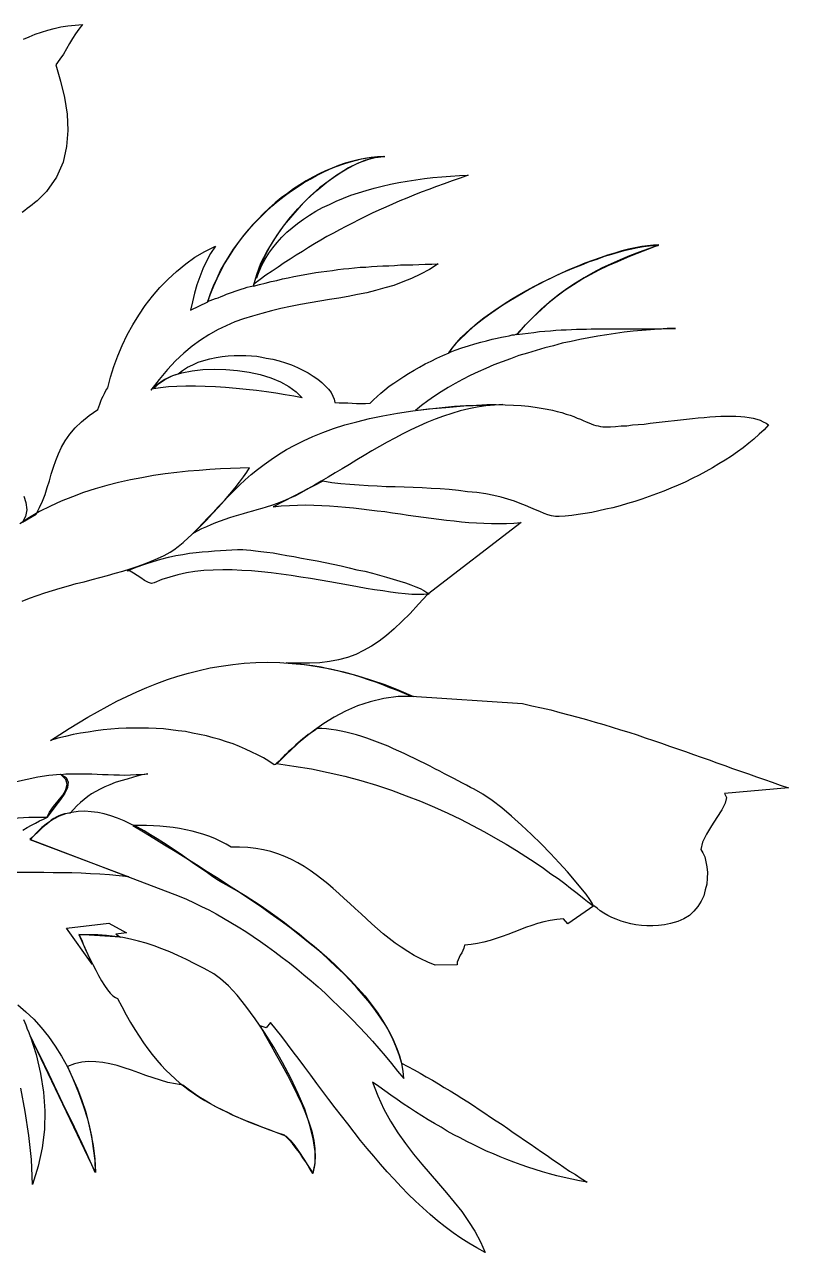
# Model space of a CAD drawing. Header units: inches. Extents: x 0 to 13.7, y 0 to 22.6.
# Drawn here: x 6.02 to 13.7, y 10.21 to 22.55 of the extents above; entities that cross this region are included whole.
import ezdxf

# ---------------------------------------------------------------- set-up
doc = ezdxf.new("R2010")
doc.units = ezdxf.units.IN
doc.header["$MEASUREMENT"] = 0
doc.layers.add('3', color=3, linetype='Continuous')
doc.layers.add('7', color=7, linetype='Continuous')

# ---------------------------------------------------------------- blocks, each defined once
blk = doc.blocks.new('A$C0DDA7551')
at = {"layer": '3', "linetype": 'Continuous'}
for points in [[(8.322, 19.927), (8.356, 20.039), (8.399, 20.153), (8.456, 20.268), (8.523, 20.38), (8.597, 20.49), (8.68, 20.597), (8.769, 20.7), (8.862, 20.798), (8.96, 20.886), (9.06, 20.967), (9.16, 21.041), (9.26, 21.103), (9.358, 21.153), (9.454, 21.192), (9.547, 21.215), (9.633, 21.225), (9.571, 21.223), (9.506, 21.215), (9.442, 21.206), (9.377, 21.194), (9.31, 21.177), (9.246, 21.158), (9.179, 21.137), (9.115, 21.11), (9.048, 21.082), (8.983, 21.051), (8.919, 21.017), (8.852, 20.981), (8.79, 20.941), (8.726, 20.9), (8.664, 20.855), (8.602, 20.81), (8.542, 20.76), (8.482, 20.707), (8.425, 20.652), (8.37, 20.597), (8.315, 20.538), (8.263, 20.478), (8.21, 20.416), (8.162, 20.351), (8.117, 20.285), (8.072, 20.215), (8.029, 20.146), (7.991, 20.072), (7.955, 19.998), (7.921, 19.924), (7.89, 19.848), (7.862, 19.769), (7.888, 19.779), (7.914, 19.788), (7.941, 19.798), (7.969, 19.807), (7.998, 19.819), (8.024, 19.829), (8.053, 19.841), (8.081, 19.853), (8.112, 19.862), (8.141, 19.874), (8.17, 19.884), (8.201, 19.893), (8.232, 19.903), (8.26, 19.912), (8.291, 19.919), (8.322, 19.927)], [(10.976, 19.442), (11.058, 19.533), (11.136, 19.616), (11.215, 19.693), (11.296, 19.762), (11.375, 19.826), (11.456, 19.886), (11.54, 19.941), (11.623, 19.993), (11.709, 20.041), (11.797, 20.086), (11.888, 20.132), (11.984, 20.172), (12.081, 20.213), (12.182, 20.256), (12.287, 20.296), (12.396, 20.337), (12.342, 20.335), (12.284, 20.33), (12.225, 20.32), (12.16, 20.309), (12.093, 20.294), (12.024, 20.277), (11.955, 20.256), (11.881, 20.234), (11.807, 20.208), (11.731, 20.182), (11.654, 20.153), (11.578, 20.122), (11.499, 20.089), (11.42, 20.053), (11.342, 20.017), (11.265, 19.979), (11.189, 19.939), (11.11, 19.898), (11.036, 19.857), (10.962, 19.812), (10.89, 19.769), (10.819, 19.724), (10.752, 19.678), (10.685, 19.633), (10.623, 19.585), (10.563, 19.538), (10.506, 19.49), (10.454, 19.442), (10.404, 19.394), (10.358, 19.347), (10.318, 19.301), (10.282, 19.254), (10.351, 19.28), (10.418, 19.304), (10.485, 19.323), (10.547, 19.344), (10.609, 19.361), (10.666, 19.375), (10.721, 19.39), (10.771, 19.402), (10.816, 19.411), (10.857, 19.418), (10.893, 19.425), (10.924, 19.433), (10.948, 19.435), (10.964, 19.44), (10.974, 19.442), (10.976, 19.442)], [(8.812, 18.8), (8.73, 18.817), (8.642, 18.831), (8.549, 18.848), (8.454, 18.862), (8.353, 18.874), (8.251, 18.886), (8.148, 18.896), (8.043, 18.905), (7.941, 18.912), (7.838, 18.915), (7.74, 18.917), (7.645, 18.919), (7.554, 18.915), (7.468, 18.91), (7.389, 18.903), (7.318, 18.891), (7.368, 18.943), (7.432, 18.986), (7.513, 19.024), (7.604, 19.051), (7.707, 19.072), (7.814, 19.084), (7.929, 19.089), (8.046, 19.086), (8.162, 19.077), (8.279, 19.058), (8.392, 19.034), (8.497, 19.001), (8.594, 18.96), (8.68, 18.915), (8.754, 18.86), (8.812, 18.8)], [(10.831, 18.733), (10.745, 18.728), (10.659, 18.721), (10.573, 18.707), (10.487, 18.69), (10.401, 18.669), (10.318, 18.645), (10.234, 18.616), (10.151, 18.588), (10.067, 18.552), (9.986, 18.516), (9.905, 18.478), (9.824, 18.44), (9.745, 18.397), (9.666, 18.356), (9.59, 18.311), (9.513, 18.268), (9.437, 18.222), (9.363, 18.177), (9.289, 18.132), (9.215, 18.089), (9.146, 18.046), (9.074, 18.003), (9.005, 17.962), (8.938, 17.922), (8.871, 17.886), (8.807, 17.85), (8.745, 17.817), (8.683, 17.788), (8.623, 17.762), (8.563, 17.738), (8.506, 17.719), (8.451, 17.702), (8.406, 17.688), (8.358, 17.676), (8.313, 17.662), (8.265, 17.65), (8.22, 17.635), (8.174, 17.621), (8.127, 17.609), (8.081, 17.595), (8.034, 17.578), (7.988, 17.561), (7.941, 17.545), (7.895, 17.526), (7.85, 17.506), (7.802, 17.483), (7.757, 17.461), (7.711, 17.435), (7.764, 17.487), (7.816, 17.54), (7.866, 17.595), (7.917, 17.65), (7.969, 17.705), (8.022, 17.759), (8.074, 17.814), (8.127, 17.867), (8.184, 17.922), (8.241, 17.977), (8.301, 18.029), (8.365, 18.082), (8.432, 18.132), (8.501, 18.182), (8.575, 18.232), (8.654, 18.28), (8.738, 18.325), (8.826, 18.37), (8.921, 18.413), (9.022, 18.454), (9.129, 18.492), (9.241, 18.528), (9.363, 18.561), (9.489, 18.592), (9.625, 18.621), (9.771, 18.647), (9.924, 18.669), (10.084, 18.69), (10.256, 18.705), (10.437, 18.719), (10.628, 18.728), (10.831, 18.733)], [(8.282, 18.096), (8.189, 18.094), (8.091, 18.091), (7.991, 18.086), (7.886, 18.082), (7.776, 18.072), (7.666, 18.063), (7.554, 18.051), (7.437, 18.036), (7.32, 18.02), (7.203, 17.998), (7.086, 17.977), (6.967, 17.95), (6.85, 17.919), (6.733, 17.886), (6.616, 17.848), (6.504, 17.807), (6.391, 17.762), (6.282, 17.712), (6.174, 17.657), (6.072, 17.597), (5.974, 17.533)], [(5.998, 16.757), (6.072, 16.786), (6.148, 16.814), (6.227, 16.841), (6.303, 16.864), (6.382, 16.888), (6.463, 16.91), (6.542, 16.934), (6.621, 16.953), (6.702, 16.974), (6.778, 16.996), (6.857, 17.017), (6.933, 17.039), (7.01, 17.06), (7.084, 17.082), (7.155, 17.105), (7.227, 17.132), (7.296, 17.158), (7.36, 17.187), (7.425, 17.215), (7.485, 17.249), (7.523, 17.273), (7.566, 17.306), (7.616, 17.347), (7.671, 17.397), (7.728, 17.449), (7.788, 17.509), (7.85, 17.571), (7.912, 17.638), (7.972, 17.702), (8.031, 17.769), (8.086, 17.833), (8.139, 17.895), (8.184, 17.953), (8.224, 18.008), (8.258, 18.055), (8.282, 18.096)], [(10.089, 16.829), (10.036, 16.824), (9.979, 16.824), (9.914, 16.826), (9.847, 16.831), (9.776, 16.838), (9.702, 16.848), (9.623, 16.86), (9.54, 16.872), (9.456, 16.886), (9.368, 16.903), (9.277, 16.917), (9.186, 16.934), (9.091, 16.953), (8.995, 16.969), (8.898, 16.986), (8.8, 17), (8.702, 17.017), (8.602, 17.029), (8.501, 17.043), (8.403, 17.053), (8.303, 17.063), (8.205, 17.067), (8.11, 17.072), (8.014, 17.072), (7.919, 17.07), (7.826, 17.065), (7.735, 17.055), (7.649, 17.041), (7.563, 17.022), (7.482, 17), (7.403, 16.974), (7.327, 16.941), (7.298, 16.936), (7.267, 16.946), (7.229, 16.965), (7.193, 16.991), (7.155, 17.017), (7.117, 17.039), (7.084, 17.058), (7.053, 17.063), (7.143, 17.098), (7.232, 17.129), (7.315, 17.156), (7.394, 17.179), (7.47, 17.199), (7.544, 17.215), (7.613, 17.227), (7.68, 17.239), (7.747, 17.246), (7.809, 17.253), (7.871, 17.258), (7.931, 17.263), (7.991, 17.268), (8.048, 17.27), (8.105, 17.273), (8.162, 17.277), (8.186, 17.277), (8.215, 17.277), (8.253, 17.275), (8.296, 17.27), (8.344, 17.265), (8.399, 17.258), (8.456, 17.249), (8.52, 17.242), (8.587, 17.23), (8.657, 17.218), (8.73, 17.206), (8.807, 17.191), (8.883, 17.177), (8.962, 17.163), (9.043, 17.146), (9.124, 17.129), (9.205, 17.113), (9.284, 17.094), (9.363, 17.074), (9.442, 17.058), (9.518, 17.039), (9.59, 17.02), (9.661, 16.998), (9.728, 16.979), (9.793, 16.96), (9.852, 16.941), (9.905, 16.922), (9.955, 16.903), (9.998, 16.884), (10.036, 16.864), (10.065, 16.845), (10.089, 16.829)], [(9.931, 15.8), (9.778, 15.798), (9.635, 15.781), (9.497, 15.747), (9.368, 15.705), (9.248, 15.652), (9.134, 15.592), (9.031, 15.528), (8.936, 15.461), (8.85, 15.394), (8.773, 15.33), (8.707, 15.268), (8.652, 15.215), (8.604, 15.17), (8.571, 15.136), (8.544, 15.117), (8.532, 15.113), (8.477, 15.148), (8.423, 15.182), (8.365, 15.213), (8.306, 15.241), (8.244, 15.27), (8.182, 15.296), (8.119, 15.323), (8.053, 15.344), (7.986, 15.366), (7.919, 15.385), (7.85, 15.404), (7.781, 15.418), (7.711, 15.432), (7.64, 15.447), (7.566, 15.456), (7.494, 15.466), (7.42, 15.473), (7.346, 15.478), (7.27, 15.482), (7.196, 15.482), (7.119, 15.482), (7.043, 15.48), (6.967, 15.478), (6.89, 15.471), (6.814, 15.463), (6.738, 15.454), (6.661, 15.442), (6.585, 15.43), (6.511, 15.416), (6.434, 15.399), (6.358, 15.38), (6.284, 15.358), (6.377, 15.418), (6.47, 15.478), (6.566, 15.535), (6.659, 15.592), (6.757, 15.647), (6.852, 15.7), (6.95, 15.752), (7.05, 15.8), (7.15, 15.848), (7.251, 15.891), (7.353, 15.931), (7.458, 15.969), (7.563, 16.003), (7.671, 16.034), (7.778, 16.062), (7.888, 16.086), (8, 16.105), (8.115, 16.122), (8.229, 16.134), (8.346, 16.141), (8.466, 16.144), (8.587, 16.141), (8.711, 16.132), (8.835, 16.12), (8.964, 16.101), (9.096, 16.077), (9.227, 16.046), (9.363, 16.01), (9.501, 15.967), (9.642, 15.919), (9.785, 15.862), (9.931, 15.8)], [(8.554, 15.125), (8.73, 15.101), (8.905, 15.072), (9.074, 15.036), (9.241, 14.998), (9.401, 14.955), (9.559, 14.907), (9.711, 14.857), (9.859, 14.802), (10.003, 14.747), (10.141, 14.688), (10.275, 14.628), (10.404, 14.566), (10.525, 14.504), (10.645, 14.439), (10.757, 14.377), (10.864, 14.315), (10.967, 14.253), (11.062, 14.191), (11.153, 14.132), (11.237, 14.074), (11.313, 14.019), (11.387, 13.969), (11.451, 13.919), (11.511, 13.874), (11.564, 13.833), (11.609, 13.797), (11.647, 13.766), (11.68, 13.74), (11.704, 13.721), (11.723, 13.707), (11.735, 13.7), (11.738, 13.7), (11.728, 13.721), (11.704, 13.759), (11.666, 13.812), (11.614, 13.876), (11.549, 13.953), (11.478, 14.036), (11.396, 14.127), (11.308, 14.222), (11.213, 14.318), (11.117, 14.413), (11.017, 14.506), (10.917, 14.597), (10.819, 14.681), (10.721, 14.755), (10.628, 14.817), (10.542, 14.867), (10.504, 14.886), (10.463, 14.907), (10.423, 14.929), (10.38, 14.953), (10.337, 14.974), (10.291, 14.998), (10.244, 15.024), (10.196, 15.048), (10.146, 15.074), (10.098, 15.101), (10.046, 15.125), (9.995, 15.151), (9.943, 15.177), (9.89, 15.201), (9.838, 15.227), (9.785, 15.251), (9.73, 15.275), (9.678, 15.299), (9.623, 15.32), (9.571, 15.342), (9.516, 15.361), (9.463, 15.38), (9.411, 15.397), (9.358, 15.413), (9.306, 15.428), (9.253, 15.442), (9.203, 15.451), (9.153, 15.461), (9.105, 15.468), (9.057, 15.475), (9.01, 15.478), (8.964, 15.478), (8.933, 15.456), (8.902, 15.435), (8.874, 15.416), (8.847, 15.394), (8.821, 15.375), (8.797, 15.354), (8.773, 15.335), (8.75, 15.313), (8.728, 15.292), (8.704, 15.27), (8.68, 15.249), (8.657, 15.227), (8.633, 15.203), (8.606, 15.177), (8.583, 15.151), (8.554, 15.125)], [(6.384, 15.019), (6.442, 14.984), (6.461, 14.938), (6.454, 14.886), (6.427, 14.829), (6.384, 14.766), (6.337, 14.704), (6.289, 14.642), (6.248, 14.585), (6.067, 14.583), (5.905, 14.573)], [(5.943, 14.945), (6.048, 14.969), (6.155, 14.991), (6.267, 15.008), (6.384, 15.019)], [(6.084, 14.361), (7.578, 13.793), (7.652, 13.762), (7.726, 13.726), (7.8, 13.69), (7.874, 13.654), (7.948, 13.614), (8.022, 13.573), (8.096, 13.528), (8.17, 13.485), (8.246, 13.437), (8.32, 13.389), (8.394, 13.339), (8.466, 13.287), (8.539, 13.232), (8.613, 13.177), (8.685, 13.122), (8.759, 13.062), (8.831, 13.003), (8.902, 12.943), (8.974, 12.881), (9.043, 12.817), (9.112, 12.752), (9.182, 12.685), (9.251, 12.618), (9.32, 12.549), (9.387, 12.48), (9.454, 12.408), (9.518, 12.337), (9.583, 12.263), (9.647, 12.189), (9.711, 12.113), (9.771, 12.036), (9.833, 11.96), (9.828, 12.034), (9.816, 12.11), (9.795, 12.184), (9.769, 12.26), (9.735, 12.339), (9.697, 12.416), (9.652, 12.492), (9.604, 12.568), (9.549, 12.645), (9.492, 12.721), (9.43, 12.795), (9.365, 12.869), (9.299, 12.943), (9.227, 13.015), (9.155, 13.084), (9.081, 13.153), (9.007, 13.222), (8.933, 13.287), (8.857, 13.349), (8.783, 13.411), (8.707, 13.468), (8.635, 13.525), (8.561, 13.578), (8.492, 13.628), (8.425, 13.676), (8.361, 13.719), (8.298, 13.759), (8.241, 13.795), (8.189, 13.828), (8.139, 13.857), (8.096, 13.881), (8.057, 13.903), (8.007, 13.931), (7.955, 13.962), (7.902, 13.998), (7.847, 14.036), (7.79, 14.074), (7.73, 14.115), (7.671, 14.158), (7.609, 14.201), (7.547, 14.244), (7.485, 14.287), (7.42, 14.33), (7.356, 14.37), (7.289, 14.411), (7.224, 14.449), (7.158, 14.485), (7.091, 14.518), (7.024, 14.549), (6.957, 14.578), (6.89, 14.599), (6.824, 14.619), (6.759, 14.633), (6.692, 14.642), (6.628, 14.647), (6.563, 14.645), (6.499, 14.635), (6.434, 14.621), (6.372, 14.597), (6.313, 14.568), (6.253, 14.528), (6.196, 14.483), (6.139, 14.425), (6.084, 14.361)], [(6.573, 13.406), (6.582, 13.382), (6.597, 13.351), (6.613, 13.311), (6.633, 13.265), (6.656, 13.215), (6.683, 13.16), (6.709, 13.105), (6.738, 13.05), (6.766, 12.996), (6.797, 12.943), (6.826, 12.895), (6.855, 12.852), (6.883, 12.817), (6.909, 12.79), (6.936, 12.774), (6.957, 12.766), (7, 12.683), (7.043, 12.602), (7.086, 12.525), (7.131, 12.454), (7.174, 12.385), (7.217, 12.32), (7.263, 12.258), (7.306, 12.201), (7.351, 12.146), (7.396, 12.096), (7.442, 12.046), (7.489, 12), (7.535, 11.957), (7.582, 11.914), (7.633, 11.876), (7.68, 11.84), (7.73, 11.805), (7.783, 11.771), (7.833, 11.74), (7.888, 11.709), (7.941, 11.68), (7.995, 11.652), (8.053, 11.626), (8.11, 11.597), (8.167, 11.573), (8.227, 11.547), (8.289, 11.521), (8.351, 11.497), (8.415, 11.47), (8.482, 11.447), (8.549, 11.42), (8.618, 11.394), (8.652, 11.38), (8.692, 11.342), (8.738, 11.284), (8.785, 11.217), (8.828, 11.151), (8.869, 11.086), (8.902, 11.036), (8.921, 11.005), (8.943, 11.108), (8.943, 11.227), (8.924, 11.358), (8.888, 11.502), (8.838, 11.652), (8.773, 11.807), (8.699, 11.964), (8.616, 12.122), (8.528, 12.275), (8.434, 12.423), (8.341, 12.561), (8.248, 12.688), (8.158, 12.797), (8.072, 12.891), (7.993, 12.962), (7.924, 13.012), (7.828, 13.065), (7.735, 13.112), (7.649, 13.155), (7.563, 13.196), (7.482, 13.232), (7.401, 13.265), (7.325, 13.294), (7.246, 13.32), (7.167, 13.342), (7.088, 13.361), (7.01, 13.377), (6.929, 13.389), (6.845, 13.399), (6.759, 13.404), (6.668, 13.406), (6.573, 13.406)], [(5.955, 12.7), (6.036, 12.63), (6.115, 12.556), (6.191, 12.473), (6.263, 12.382), (6.329, 12.287), (6.394, 12.186), (6.454, 12.079), (6.506, 11.969), (6.556, 11.857), (6.599, 11.74), (6.637, 11.621), (6.668, 11.502), (6.695, 11.38), (6.714, 11.258), (6.728, 11.136), (6.733, 11.015), (6.714, 11.062), (6.683, 11.129), (6.644, 11.213), (6.602, 11.308), (6.551, 11.416), (6.497, 11.528), (6.439, 11.647), (6.382, 11.766), (6.325, 11.886), (6.27, 12), (6.22, 12.105), (6.172, 12.203), (6.131, 12.287), (6.1, 12.354), (6.076, 12.401), (6.065, 12.428), (6.053, 12.454), (6.046, 12.475), (6.038, 12.497), (6.029, 12.521), (6.017, 12.549)]]:
    blk.add_lwpolyline(points, dxfattribs=at)
at = {"layer": '7', "linetype": 'Continuous'}
for points in [[(6.012, 22.404), (6.069, 22.43), (6.131, 22.454), (6.193, 22.476), (6.256, 22.497), (6.322, 22.514), (6.389, 22.528), (6.458, 22.54), (6.532, 22.547), (6.606, 22.552), (6.568, 22.507), (6.535, 22.459), (6.504, 22.411), (6.475, 22.361), (6.444, 22.309), (6.413, 22.256), (6.377, 22.204), (6.337, 22.146), (6.384, 21.984), (6.425, 21.819), (6.451, 21.652), (6.458, 21.487), (6.446, 21.325), (6.411, 21.17), (6.344, 21.017), (6.244, 20.876), (6.22, 20.85), (6.196, 20.826), (6.172, 20.805), (6.148, 20.781), (6.124, 20.76), (6.1, 20.74), (6.074, 20.721), (6.05, 20.702), (6.024, 20.683), (6, 20.664)], [(6.015, 17.814), (6.036, 17.748), (6.046, 17.676), (6.034, 17.609), (6.003, 17.552), (6.139, 17.633), (6.174, 17.7), (6.203, 17.764), (6.229, 17.831), (6.251, 17.9), (6.272, 17.967), (6.291, 18.034), (6.313, 18.103), (6.337, 18.17), (6.363, 18.237), (6.394, 18.304), (6.432, 18.368), (6.477, 18.435), (6.532, 18.499), (6.594, 18.561), (6.671, 18.623), (6.759, 18.683), (6.769, 18.712), (6.78, 18.738), (6.79, 18.767), (6.8, 18.793), (6.812, 18.819), (6.826, 18.845), (6.84, 18.874), (6.859, 18.9), (6.888, 19.008), (6.919, 19.115), (6.96, 19.223), (7.005, 19.328), (7.055, 19.433), (7.11, 19.533), (7.17, 19.633), (7.236, 19.728), (7.308, 19.822), (7.384, 19.91), (7.466, 19.993), (7.551, 20.072), (7.642, 20.146), (7.735, 20.213), (7.835, 20.273), (7.941, 20.325), (7.893, 20.251), (7.852, 20.175), (7.814, 20.098), (7.783, 20.017), (7.754, 19.936), (7.73, 19.853), (7.709, 19.767), (7.69, 19.681), (7.864, 19.767), (7.89, 19.848), (7.921, 19.927), (7.957, 20.005), (7.993, 20.079), (8.034, 20.153), (8.079, 20.225), (8.124, 20.296), (8.172, 20.363), (8.224, 20.43), (8.277, 20.492), (8.332, 20.554), (8.389, 20.614), (8.449, 20.671), (8.508, 20.726), (8.571, 20.779), (8.633, 20.826), (8.697, 20.874), (8.762, 20.917), (8.826, 20.96), (8.893, 20.998), (8.957, 21.034), (9.024, 21.067), (9.088, 21.098), (9.155, 21.125), (9.22, 21.149), (9.284, 21.17), (9.346, 21.187), (9.408, 21.201), (9.47, 21.213), (9.53, 21.22), (9.587, 21.225), (9.645, 21.225), (9.559, 21.218), (9.47, 21.194), (9.377, 21.158), (9.279, 21.113), (9.184, 21.053), (9.086, 20.986), (8.988, 20.91), (8.893, 20.826), (8.802, 20.736), (8.714, 20.638), (8.633, 20.538), (8.559, 20.435), (8.492, 20.328), (8.434, 20.22), (8.389, 20.113), (8.353, 20.005), (8.38, 20.07), (8.408, 20.134), (8.442, 20.194), (8.477, 20.254), (8.518, 20.309), (8.561, 20.363), (8.609, 20.414), (8.659, 20.464), (8.711, 20.509), (8.766, 20.554), (8.826, 20.597), (8.888, 20.638), (8.95, 20.676), (9.017, 20.712), (9.086, 20.745), (9.155, 20.776), (9.229, 20.807), (9.303, 20.836), (9.38, 20.862), (9.456, 20.886), (9.537, 20.907), (9.618, 20.929), (9.699, 20.948), (9.783, 20.965), (9.869, 20.979), (9.955, 20.993), (10.041, 21.005), (10.127, 21.015), (10.215, 21.022), (10.303, 21.029), (10.394, 21.034), (10.482, 21.039), (10.401, 21.01), (10.32, 20.981), (10.241, 20.953), (10.162, 20.924), (10.086, 20.896), (10.01, 20.867), (9.936, 20.838), (9.864, 20.807), (9.793, 20.779), (9.721, 20.748), (9.652, 20.717), (9.583, 20.686), (9.516, 20.655), (9.449, 20.624), (9.382, 20.59), (9.318, 20.557), (9.253, 20.523), (9.189, 20.49), (9.127, 20.456), (9.062, 20.421), (9, 20.385), (8.938, 20.349), (8.876, 20.311), (8.816, 20.273), (8.754, 20.234), (8.692, 20.196), (8.633, 20.156), (8.571, 20.115), (8.511, 20.075), (8.449, 20.032), (8.389, 19.989), (8.327, 19.943), (8.325, 19.922), (8.384, 19.939), (8.442, 19.953), (8.501, 19.97), (8.559, 19.981), (8.616, 19.996), (8.673, 20.008), (8.728, 20.02), (8.785, 20.029), (8.84, 20.041), (8.895, 20.051), (8.95, 20.06), (9.005, 20.067), (9.062, 20.075), (9.117, 20.082), (9.172, 20.089), (9.227, 20.096), (9.282, 20.101), (9.339, 20.106), (9.394, 20.113), (9.451, 20.115), (9.509, 20.12), (9.566, 20.125), (9.623, 20.127), (9.683, 20.129), (9.742, 20.132), (9.802, 20.137), (9.862, 20.137), (9.924, 20.139), (9.986, 20.141), (10.05, 20.144), (10.115, 20.144), (10.179, 20.146), (10.091, 20.091), (10.003, 20.044), (9.912, 20.001), (9.824, 19.965), (9.733, 19.931), (9.642, 19.905), (9.551, 19.879), (9.461, 19.857), (9.368, 19.838), (9.275, 19.819), (9.182, 19.803), (9.086, 19.788), (8.991, 19.771), (8.893, 19.755), (8.795, 19.738), (8.697, 19.719), (8.599, 19.697), (8.504, 19.676), (8.408, 19.65), (8.315, 19.623), (8.224, 19.595), (8.136, 19.564), (8.048, 19.526), (7.962, 19.483), (7.876, 19.435), (7.792, 19.38), (7.707, 19.32), (7.623, 19.249), (7.54, 19.172), (7.458, 19.084), (7.375, 18.986), (7.291, 18.879), (7.325, 18.91), (7.358, 18.938), (7.391, 18.962), (7.427, 18.986), (7.463, 19.003), (7.497, 19.02), (7.532, 19.032), (7.566, 19.041), (7.611, 19.077), (7.661, 19.108), (7.714, 19.134), (7.769, 19.158), (7.826, 19.177), (7.886, 19.194), (7.948, 19.206), (8.01, 19.215), (8.069, 19.223), (8.131, 19.227), (8.191, 19.227), (8.248, 19.227), (8.303, 19.223), (8.356, 19.218), (8.406, 19.211), (8.451, 19.201), (8.518, 19.189), (8.583, 19.172), (8.645, 19.153), (8.707, 19.132), (8.766, 19.106), (8.821, 19.079), (8.874, 19.051), (8.924, 19.02), (8.969, 18.989), (9.01, 18.955), (9.045, 18.922), (9.077, 18.888), (9.103, 18.855), (9.122, 18.819), (9.134, 18.788), (9.141, 18.755), (9.184, 18.752), (9.227, 18.752), (9.27, 18.75), (9.315, 18.748), (9.358, 18.745), (9.404, 18.745), (9.449, 18.745), (9.497, 18.748), (9.53, 18.781), (9.566, 18.814), (9.604, 18.848), (9.645, 18.881), (9.688, 18.917), (9.733, 18.948), (9.783, 18.981), (9.833, 19.015), (9.883, 19.046), (9.938, 19.079), (9.993, 19.11), (10.05, 19.141), (10.108, 19.17), (10.167, 19.199), (10.227, 19.227), (10.289, 19.254), (10.325, 19.304), (10.365, 19.354), (10.411, 19.406), (10.463, 19.456), (10.518, 19.504), (10.575, 19.554), (10.637, 19.604), (10.704, 19.652), (10.771, 19.7), (10.843, 19.745), (10.917, 19.791), (10.991, 19.836), (11.067, 19.879), (11.146, 19.922), (11.225, 19.962), (11.306, 20.001), (11.384, 20.039), (11.463, 20.075), (11.544, 20.108), (11.623, 20.139), (11.7, 20.17), (11.776, 20.196), (11.85, 20.223), (11.924, 20.246), (11.993, 20.265), (12.062, 20.285), (12.127, 20.299), (12.186, 20.313), (12.244, 20.323), (12.299, 20.328), (12.346, 20.332), (12.392, 20.332), (12.294, 20.299), (12.198, 20.265), (12.103, 20.227), (12.01, 20.189), (11.917, 20.149), (11.826, 20.106), (11.735, 20.058), (11.647, 20.008), (11.561, 19.953), (11.473, 19.896), (11.387, 19.831), (11.303, 19.764), (11.217, 19.69), (11.134, 19.612), (11.05, 19.528), (10.967, 19.437), (11.027, 19.444), (11.084, 19.452), (11.141, 19.459), (11.198, 19.466), (11.253, 19.471), (11.308, 19.475), (11.361, 19.48), (11.416, 19.483), (11.466, 19.485), (11.518, 19.487), (11.568, 19.49), (11.618, 19.492), (11.669, 19.492), (11.716, 19.495), (11.766, 19.495), (11.814, 19.495), (11.862, 19.495), (11.91, 19.495), (11.957, 19.495), (12.003, 19.495), (12.05, 19.495), (12.096, 19.495), (12.144, 19.495), (12.189, 19.495), (12.237, 19.495), (12.282, 19.495), (12.33, 19.495), (12.375, 19.495), (12.423, 19.495), (12.47, 19.497), (12.518, 19.497), (12.566, 19.499), (12.482, 19.497), (12.396, 19.492), (12.313, 19.485), (12.225, 19.478), (12.139, 19.471), (12.05, 19.461), (11.962, 19.449), (11.874, 19.435), (11.783, 19.421), (11.695, 19.404), (11.604, 19.387), (11.516, 19.368), (11.427, 19.349), (11.339, 19.325), (11.251, 19.304), (11.163, 19.277), (11.077, 19.251), (10.991, 19.225), (10.907, 19.194), (10.824, 19.163), (10.74, 19.132), (10.659, 19.096), (10.58, 19.063), (10.501, 19.024), (10.425, 18.986), (10.351, 18.946), (10.279, 18.905), (10.21, 18.862), (10.141, 18.817), (10.077, 18.771), (10.012, 18.724), (9.952, 18.674), (10.091, 18.69), (10.22, 18.705), (10.344, 18.717), (10.458, 18.724), (10.566, 18.728), (10.668, 18.733), (10.764, 18.733), (10.852, 18.731), (10.936, 18.728), (11.015, 18.724), (11.086, 18.717), (11.153, 18.707), (11.215, 18.697), (11.275, 18.688), (11.327, 18.676), (11.377, 18.664), (11.423, 18.652), (11.466, 18.638), (11.506, 18.626), (11.542, 18.612), (11.575, 18.597), (11.609, 18.585), (11.638, 18.573), (11.666, 18.561), (11.692, 18.549), (11.716, 18.54), (11.74, 18.53), (11.764, 18.523), (11.788, 18.518), (11.812, 18.514), (11.833, 18.511), (11.857, 18.511), (11.91, 18.511), (11.962, 18.514), (12.019, 18.518), (12.074, 18.521), (12.132, 18.528), (12.191, 18.533), (12.251, 18.537), (12.311, 18.545), (12.37, 18.552), (12.432, 18.559), (12.492, 18.566), (12.554, 18.573), (12.614, 18.581), (12.676, 18.588), (12.735, 18.592), (12.793, 18.6), (12.852, 18.604), (12.91, 18.609), (12.965, 18.612), (13.019, 18.616), (13.072, 18.616), (13.122, 18.616), (13.172, 18.616), (13.22, 18.614), (13.263, 18.609), (13.306, 18.604), (13.346, 18.597), (13.382, 18.588), (13.416, 18.576), (13.447, 18.561), (13.475, 18.547), (13.499, 18.528), (13.454, 18.48), (13.406, 18.435), (13.353, 18.387), (13.301, 18.344), (13.246, 18.299), (13.186, 18.258), (13.127, 18.215), (13.065, 18.175), (13, 18.137), (12.936, 18.096), (12.869, 18.06), (12.802, 18.024), (12.733, 17.989), (12.661, 17.955), (12.59, 17.924), (12.518, 17.893), (12.447, 17.864), (12.375, 17.836), (12.301, 17.81), (12.227, 17.783), (12.155, 17.759), (12.081, 17.738), (12.01, 17.716), (11.936, 17.697), (11.864, 17.681), (11.795, 17.664), (11.723, 17.65), (11.657, 17.638), (11.587, 17.628), (11.523, 17.619), (11.456, 17.611), (11.394, 17.607), (11.358, 17.609), (11.32, 17.614), (11.282, 17.626), (11.244, 17.64), (11.201, 17.657), (11.158, 17.676), (11.11, 17.695), (11.058, 17.719), (11.003, 17.74), (10.945, 17.762), (10.881, 17.783), (10.812, 17.802), (10.738, 17.821), (10.657, 17.836), (10.568, 17.848), (10.475, 17.857), (10.384, 17.869), (10.291, 17.879), (10.201, 17.886), (10.11, 17.891), (10.019, 17.895), (9.929, 17.9), (9.838, 17.903), (9.747, 17.905), (9.656, 17.907), (9.566, 17.912), (9.475, 17.917), (9.384, 17.922), (9.291, 17.929), (9.201, 17.938), (9.11, 17.948), (9.019, 17.962), (8.52, 17.707), (8.602, 17.714), (8.685, 17.719), (8.766, 17.721), (8.847, 17.724), (8.929, 17.721), (9.01, 17.719), (9.088, 17.714), (9.17, 17.709), (9.248, 17.702), (9.33, 17.695), (9.408, 17.685), (9.487, 17.676), (9.566, 17.666), (9.645, 17.657), (9.721, 17.645), (9.8, 17.635), (9.879, 17.623), (9.955, 17.611), (10.031, 17.602), (10.108, 17.59), (10.186, 17.58), (10.263, 17.571), (10.339, 17.564), (10.413, 17.554), (10.489, 17.549), (10.566, 17.545), (10.64, 17.54), (10.716, 17.537), (10.79, 17.537), (10.867, 17.537), (10.941, 17.542), (11.015, 17.547), (10.072, 16.824), (9.981, 16.726), (9.898, 16.635), (9.816, 16.554), (9.738, 16.48), (9.661, 16.413), (9.585, 16.354), (9.509, 16.304), (9.43, 16.261), (9.351, 16.222), (9.268, 16.191), (9.179, 16.167), (9.088, 16.151), (8.991, 16.139), (8.886, 16.134), (8.773, 16.134), (8.652, 16.139), (8.745, 16.132), (8.833, 16.122), (8.919, 16.11), (9.005, 16.096), (9.086, 16.079), (9.167, 16.062), (9.246, 16.041), (9.325, 16.02), (9.399, 15.996), (9.475, 15.972), (9.549, 15.946), (9.621, 15.919), (9.692, 15.891), (9.766, 15.862), (9.838, 15.833), (9.91, 15.802), (11.027, 15.728), (11.122, 15.707), (11.217, 15.685), (11.311, 15.664), (11.401, 15.64), (11.492, 15.616), (11.583, 15.592), (11.671, 15.568), (11.757, 15.542), (11.843, 15.518), (11.929, 15.492), (12.012, 15.466), (12.096, 15.44), (12.179, 15.413), (12.26, 15.385), (12.344, 15.358), (12.425, 15.33), (12.504, 15.301), (12.585, 15.275), (12.664, 15.246), (12.745, 15.218), (12.824, 15.189), (12.902, 15.163), (12.981, 15.134), (13.06, 15.105), (13.139, 15.077), (13.217, 15.048), (13.299, 15.022), (13.377, 14.993), (13.459, 14.965), (13.537, 14.938), (13.618, 14.91), (13.7, 14.883), (13.058, 14.824), (13.077, 14.783), (13.065, 14.728), (13.031, 14.659), (12.981, 14.583), (12.926, 14.499), (12.876, 14.416), (12.836, 14.337), (12.819, 14.263), (12.84, 14.227), (12.86, 14.187), (12.871, 14.139), (12.881, 14.089), (12.886, 14.031), (12.883, 13.974), (12.879, 13.914), (12.864, 13.857), (12.848, 13.797), (12.821, 13.743), (12.79, 13.69), (12.75, 13.642), (12.704, 13.599), (12.65, 13.564), (12.587, 13.537), (12.516, 13.518), (12.454, 13.506), (12.394, 13.499), (12.337, 13.494), (12.277, 13.494), (12.222, 13.499), (12.167, 13.506), (12.115, 13.516), (12.065, 13.528), (12.017, 13.542), (11.969, 13.561), (11.926, 13.58), (11.883, 13.599), (11.845, 13.623), (11.809, 13.647), (11.776, 13.671), (11.745, 13.697), (11.482, 13.516), (11.439, 13.566), (11.373, 13.559), (11.306, 13.549), (11.241, 13.535), (11.179, 13.518), (11.12, 13.497), (11.058, 13.478), (11, 13.454), (10.941, 13.432), (10.881, 13.408), (10.821, 13.387), (10.762, 13.366), (10.702, 13.346), (10.64, 13.33), (10.575, 13.318), (10.511, 13.306), (10.444, 13.301), (10.437, 13.272), (10.427, 13.246), (10.416, 13.222), (10.401, 13.201), (10.389, 13.177), (10.38, 13.153), (10.372, 13.129), (10.37, 13.103), (10.148, 13.101), (10.077, 13.129), (10.005, 13.163), (9.938, 13.198), (9.874, 13.237), (9.809, 13.28), (9.747, 13.322), (9.688, 13.368), (9.628, 13.416), (9.571, 13.466), (9.513, 13.516), (9.458, 13.566), (9.404, 13.616), (9.346, 13.669), (9.291, 13.719), (9.236, 13.771), (9.182, 13.821), (9.124, 13.869), (9.069, 13.917), (9.012, 13.965), (8.952, 14.008), (8.893, 14.05), (8.833, 14.091), (8.769, 14.127), (8.704, 14.16), (8.637, 14.191), (8.568, 14.218), (8.499, 14.241), (8.425, 14.258), (8.346, 14.272), (8.267, 14.282), (8.184, 14.287), (8.098, 14.284), (8.048, 14.315), (7.995, 14.344), (7.941, 14.368), (7.886, 14.392), (7.826, 14.413), (7.766, 14.43), (7.707, 14.447), (7.645, 14.461), (7.58, 14.473), (7.516, 14.483), (7.449, 14.49), (7.384, 14.497), (7.318, 14.499), (7.248, 14.504), (7.181, 14.504), (7.112, 14.504), (7.217, 14.439), (7.322, 14.375), (7.43, 14.308), (7.537, 14.244), (7.645, 14.177), (7.752, 14.11), (7.859, 14.041), (7.967, 13.974), (8.074, 13.905), (8.179, 13.836), (8.284, 13.766), (8.389, 13.695), (8.492, 13.623), (8.592, 13.552), (8.69, 13.48), (8.785, 13.406), (8.878, 13.332), (8.969, 13.258), (9.057, 13.182), (9.141, 13.105), (9.222, 13.027), (9.299, 12.95), (9.373, 12.869), (9.442, 12.79), (9.506, 12.709), (9.566, 12.628), (9.621, 12.544), (9.671, 12.461), (9.714, 12.375), (9.752, 12.289), (9.785, 12.203), (9.812, 12.115), (9.874, 12.081), (9.938, 12.048), (10, 12.015), (10.06, 11.979), (10.122, 11.943), (10.182, 11.907), (10.241, 11.871), (10.301, 11.836), (10.361, 11.8), (10.418, 11.762), (10.478, 11.726), (10.535, 11.688), (10.592, 11.649), (10.649, 11.611), (10.707, 11.573), (10.764, 11.535), (10.821, 11.497), (10.878, 11.458), (10.933, 11.418), (10.991, 11.38), (11.048, 11.342), (11.103, 11.303), (11.16, 11.263), (11.217, 11.225), (11.275, 11.186), (11.33, 11.148), (11.387, 11.11), (11.444, 11.069), (11.501, 11.031), (11.559, 10.996), (11.618, 10.957), (11.676, 10.919), (11.599, 10.934), (11.523, 10.948), (11.447, 10.965), (11.373, 10.984), (11.299, 11.003), (11.227, 11.024), (11.153, 11.046), (11.081, 11.069), (11.012, 11.093), (10.941, 11.12), (10.871, 11.146), (10.802, 11.172), (10.735, 11.203), (10.666, 11.232), (10.599, 11.263), (10.532, 11.296), (10.466, 11.327), (10.401, 11.363), (10.337, 11.396), (10.27, 11.432), (10.208, 11.47), (10.143, 11.509), (10.079, 11.547), (10.017, 11.585), (9.952, 11.626), (9.89, 11.666), (9.828, 11.707), (9.766, 11.75), (9.704, 11.793), (9.642, 11.836), (9.583, 11.879), (9.52, 11.924), (9.573, 11.785), (9.633, 11.654), (9.702, 11.533), (9.773, 11.416), (9.852, 11.306), (9.931, 11.201), (10.015, 11.101), (10.098, 11.003), (10.182, 10.907), (10.263, 10.812), (10.341, 10.719), (10.416, 10.623), (10.485, 10.525), (10.549, 10.425), (10.604, 10.32), (10.652, 10.213), (10.568, 10.258), (10.487, 10.306), (10.408, 10.356), (10.33, 10.411), (10.251, 10.47), (10.174, 10.53), (10.098, 10.595), (10.024, 10.661), (9.952, 10.728), (9.879, 10.8), (9.807, 10.871), (9.738, 10.948), (9.668, 11.022), (9.599, 11.101), (9.532, 11.179), (9.466, 11.258), (9.399, 11.339), (9.334, 11.42), (9.27, 11.504), (9.208, 11.585), (9.143, 11.666), (9.081, 11.75), (9.022, 11.831), (8.96, 11.912), (8.9, 11.993), (8.84, 12.074), (8.781, 12.153), (8.723, 12.229), (8.666, 12.306), (8.609, 12.382), (8.552, 12.454), (8.494, 12.525), (8.451, 12.47), (8.389, 12.49), (8.444, 12.389), (8.501, 12.289), (8.556, 12.191), (8.611, 12.091), (8.666, 11.993), (8.716, 11.895), (8.764, 11.8), (8.809, 11.704), (8.847, 11.611), (8.881, 11.521), (8.909, 11.43), (8.929, 11.339), (8.94, 11.253), (8.943, 11.167), (8.938, 11.086), (8.921, 11.005), (8.888, 11.06), (8.855, 11.112), (8.821, 11.163), (8.788, 11.213), (8.752, 11.258), (8.716, 11.306), (8.678, 11.349), (8.635, 11.392), (8.561, 11.416), (8.489, 11.442), (8.418, 11.468), (8.346, 11.494), (8.277, 11.523), (8.21, 11.552), (8.143, 11.58), (8.079, 11.611), (8.014, 11.642), (7.952, 11.673), (7.89, 11.707), (7.831, 11.743), (7.773, 11.778), (7.718, 11.817), (7.666, 11.855), (7.613, 11.895), (7.54, 11.907), (7.463, 11.922), (7.389, 11.943), (7.315, 11.967), (7.241, 11.991), (7.17, 12.017), (7.096, 12.043), (7.024, 12.067), (6.952, 12.091), (6.881, 12.108), (6.809, 12.122), (6.738, 12.129), (6.666, 12.132), (6.597, 12.124), (6.525, 12.108), (6.456, 12.081), (6.513, 11.95), (6.566, 11.819), (6.613, 11.688), (6.654, 11.554), (6.687, 11.42), (6.711, 11.287), (6.728, 11.153), (6.735, 11.017), (6.079, 12.389), (6.139, 12.201), (6.182, 12.012), (6.213, 11.824), (6.225, 11.635), (6.222, 11.449), (6.201, 11.263), (6.16, 11.079), (6.103, 10.895), (6.091, 11.146), (6.065, 11.389), (6.029, 11.628), (5.986, 11.862)], [(6.007, 14.456), (6.05, 14.483), (6.093, 14.506), (6.134, 14.528), (6.174, 14.549), (6.213, 14.566), (6.246, 14.583), (6.272, 14.638), (6.313, 14.693), (6.36, 14.75), (6.406, 14.807), (6.437, 14.862), (6.451, 14.917), (6.437, 14.967), (6.387, 15.017), (6.437, 15.022), (6.487, 15.024), (6.539, 15.024), (6.592, 15.024), (6.644, 15.024), (6.699, 15.022), (6.752, 15.019), (6.807, 15.017), (6.864, 15.015), (6.919, 15.012), (6.976, 15.012), (7.031, 15.01), (7.088, 15.012), (7.146, 15.015), (7.205, 15.017), (7.263, 15.024), (7.189, 15.008), (7.117, 14.989), (7.053, 14.969), (6.991, 14.953), (6.933, 14.934), (6.881, 14.912), (6.831, 14.893), (6.783, 14.869), (6.74, 14.845), (6.697, 14.821), (6.659, 14.795), (6.621, 14.764), (6.585, 14.733), (6.549, 14.7), (6.516, 14.664), (6.482, 14.626), (6.451, 14.623), (6.423, 14.619), (6.394, 14.609), (6.368, 14.599), (6.341, 14.588), (6.318, 14.573), (6.291, 14.556), (6.27, 14.537), (6.246, 14.518), (6.222, 14.499), (6.198, 14.478), (6.174, 14.454), (6.153, 14.432), (6.127, 14.408), (6.103, 14.385), (6.076, 14.361), (7.072, 13.986), (6.974, 13.998), (6.878, 14.008), (6.78, 14.015), (6.685, 14.019), (6.592, 14.024), (6.497, 14.027), (6.403, 14.029), (6.31, 14.029), (6.215, 14.031), (6.122, 14.031), (6.029, 14.031), (5.936, 14.031)], [(6.702, 13.108), (6.446, 13.473), (6.871, 13.523), (7.048, 13.425), (6.94, 13.411), (6.986, 13.38), (6.568, 13.408), (6.702, 13.108)]]:
    blk.add_lwpolyline(points, dxfattribs=at)

msp = doc.modelspace()

# ---------------------------------------------------------------- block references
msp.add_blockref('A$C0DDA7551', (0, 0))

doc.saveas('drawing.dxf')
